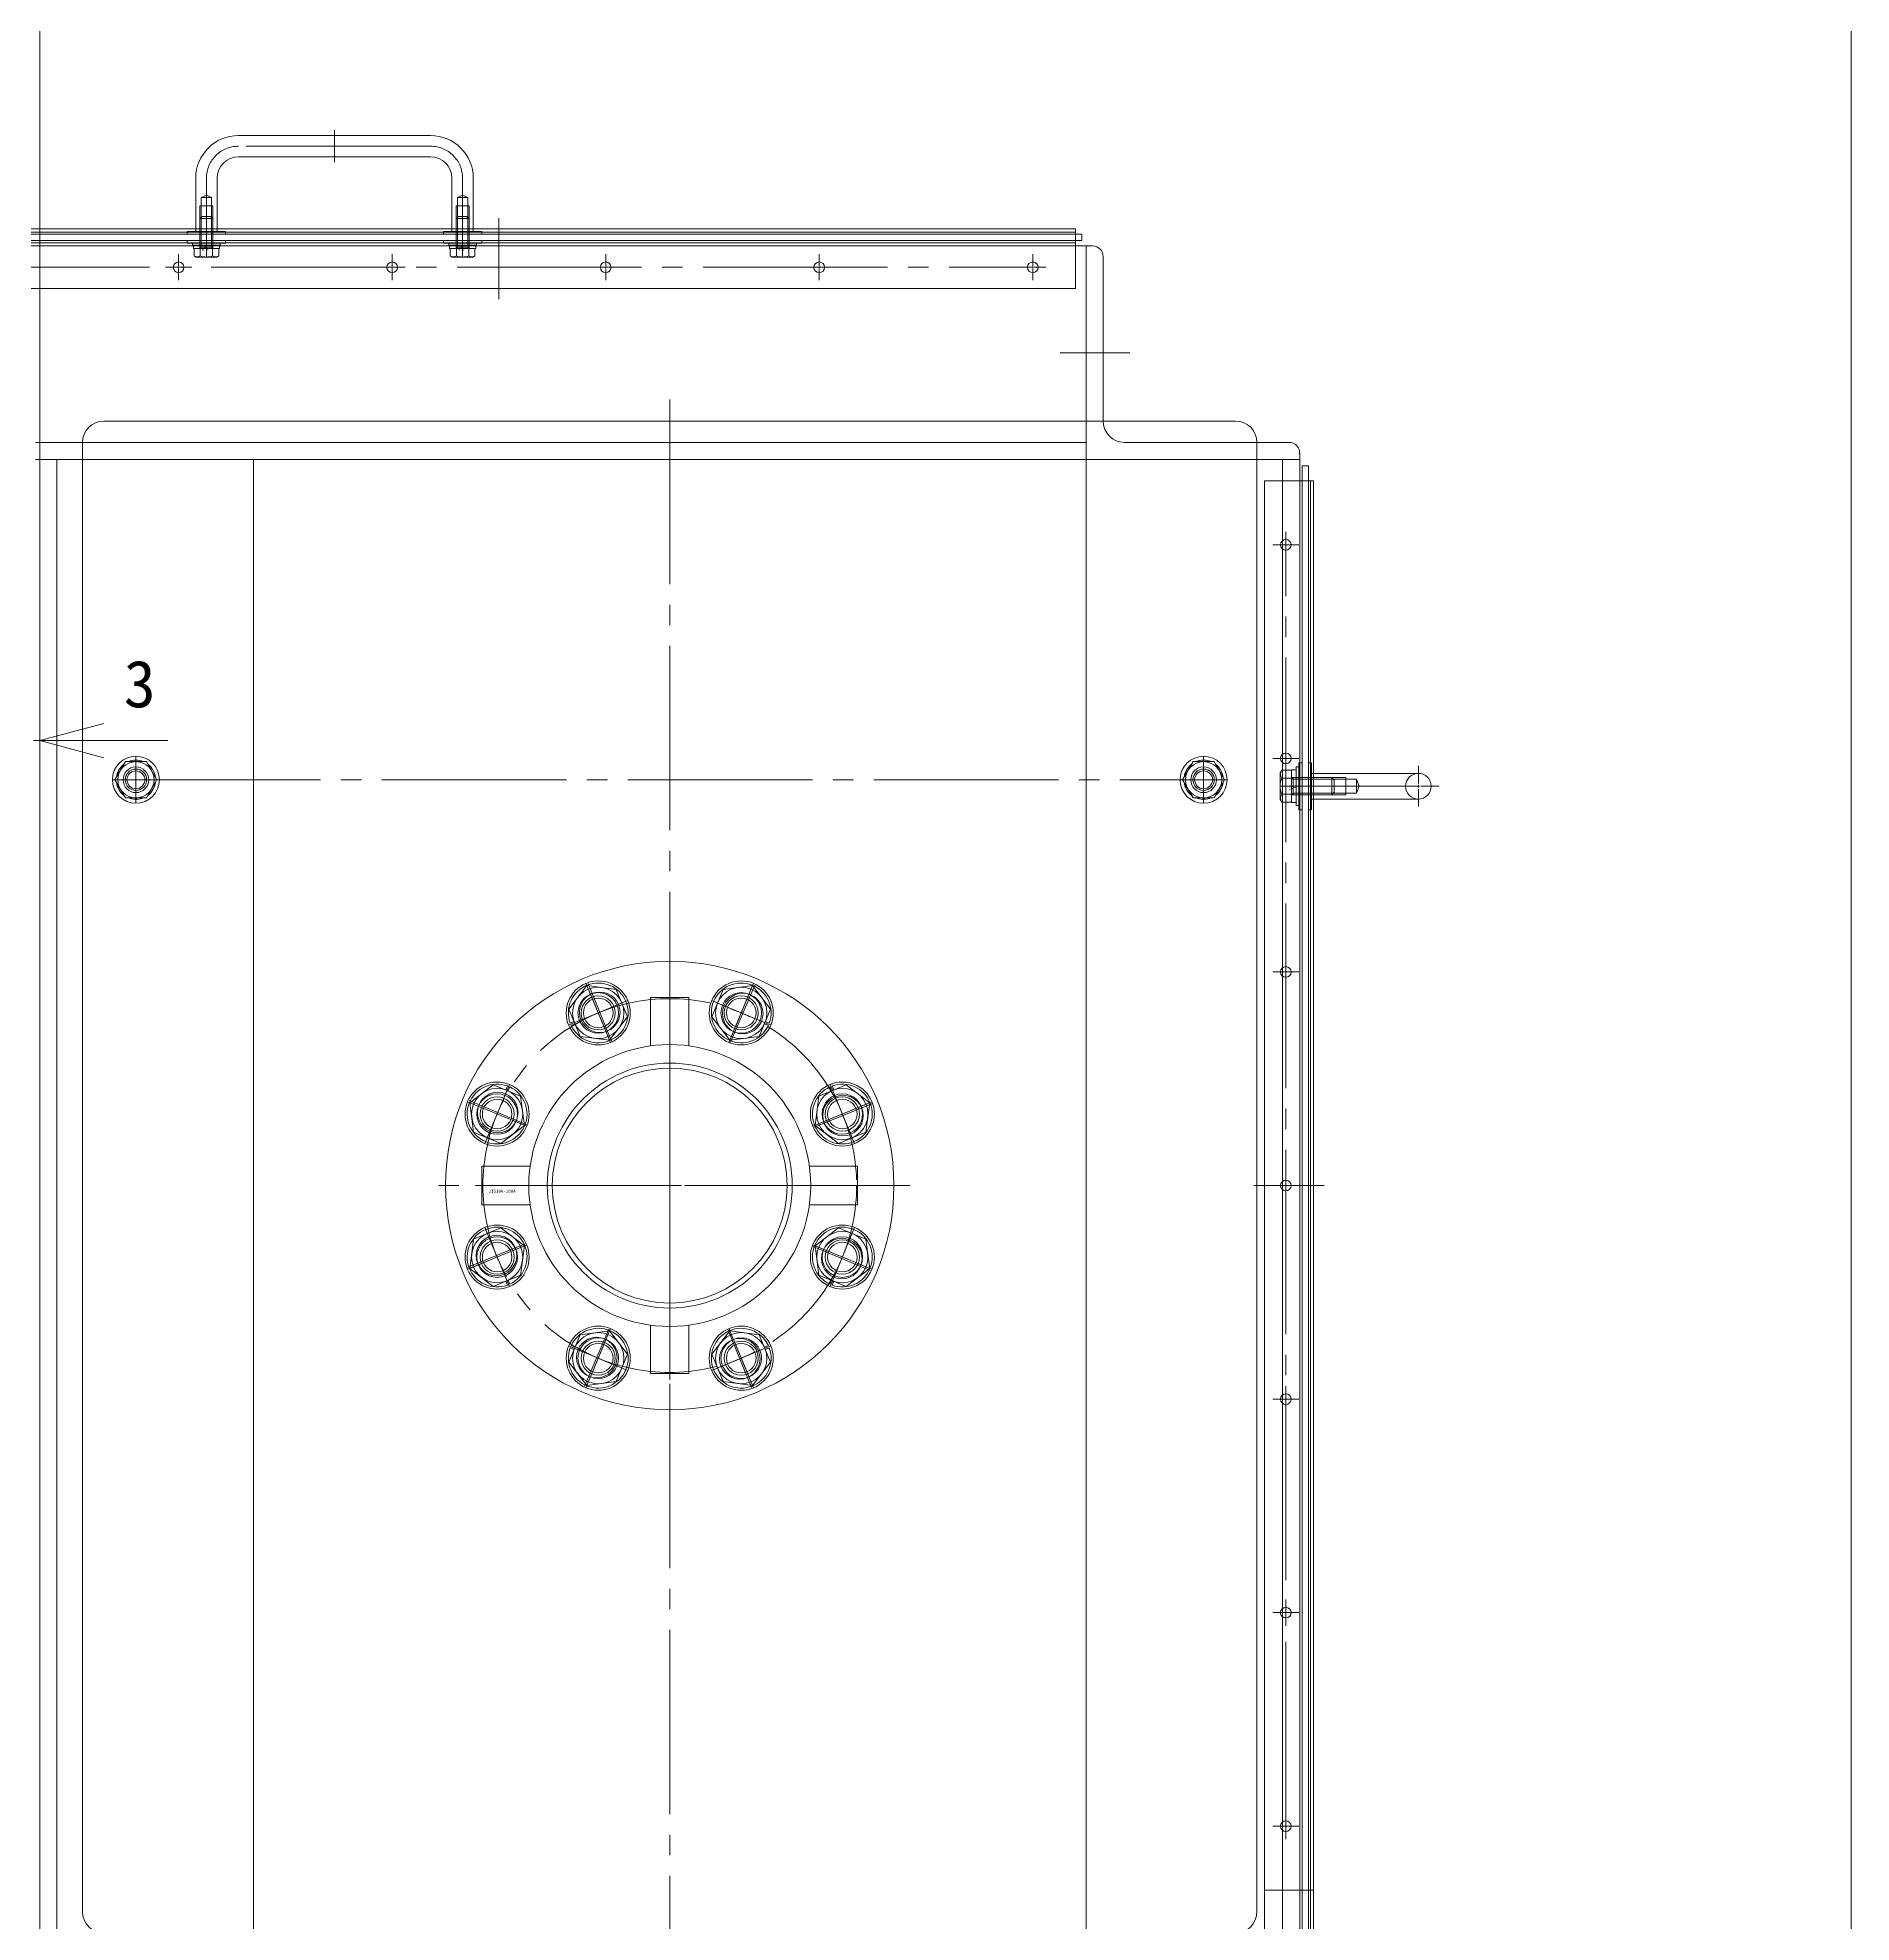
# Model space of a CAD drawing. Units: millimetres at full size. Extents: x -32787 to 32787, y -11878 to 14562.
# Drawn here: x -17359 to -16510, y 10289 to 11172 of the extents above; entities that cross this region are included whole.
import ezdxf
from ezdxf.enums import TextEntityAlignment as Align

# ---------------------------------------------------------------- set-up
doc = ezdxf.new("R2010")
doc.units = ezdxf.units.MM
doc.header["$LTSCALE"] = 9.6
doc.linetypes.add('CHAIN2', pattern=[12, 9, -1, 1, -1])
for name, color, linetype, lineweight in [('0-2_0', 2, 'Continuous', 9), ('0-7_01_外形線', 134, 'Continuous', 9), ('0-8_04_中心線', 4, 'CHAIN2', 9), ('0-9_03_かくれ線', 5, 'Continuous', 9), ('0-E_08_DIM', 3, 'Continuous', 9), ('0-F_Defpoints', 134, 'Continuous', 9)]:
    doc.layers.add(name, color=color, linetype=linetype, lineweight=lineweight)
doc.styles.add('ＭＳ ゴシック', font='')
doc.styles.get('ＭＳ ゴシック').set_extended_font_data('MS Gothic')

# ---------------------------------------------------------------- blocks, each defined once
blk = doc.blocks.new('U4803')
at = {"layer": '0-8_04_中心線'}
for p, q in [((0, 11), (0, 91)), ((-91, 0), (-11, 0)), ((11, 0), (91, 0)), ((0, -91), (0, -11))]:
    blk.add_line(p, q, dxfattribs=at)
at = {"layer": '0-8_04_中心線', "linetype": 'Continuous'}
for p, q in [((-5.5, 0), (5.5, 0)), ((0, -5.5), (0, 5.5))]:
    blk.add_line(p, q, dxfattribs=at)
blk = doc.blocks.new('U4801')
at = {"layer": '0-8_04_中心線'}
for p, q in [((0, 1.2), (0, 9.5)), ((-9.5, 0), (-1.2, 0)), ((1.2, 0), (9.5, 0)), ((0, -9.5), (0, -1.2))]:
    blk.add_line(p, q, dxfattribs=at)
at = {"layer": '0-8_04_中心線', "linetype": 'Continuous'}
for p, q in [((-0.6, 0), (0.6, 0)), ((0, -0.6), (0, 0.6))]:
    blk.add_line(p, q, dxfattribs=at)
blk = doc.blocks.new('U4802')
at = {"layer": '0-8_04_中心線'}
for p, q in [((0, 1.2), (0, 9.5)), ((-9.5, 0), (-1.2, 0)), ((1.2, 0), (9.5, 0)), ((0, -9.5), (0, -1.2))]:
    blk.add_line(p, q, dxfattribs=at)
at = {"layer": '0-8_04_中心線', "linetype": 'Continuous'}
for p, q in [((-0.6, 0), (0.6, 0)), ((0, -0.6), (0, 0.6))]:
    blk.add_line(p, q, dxfattribs=at)
blk = doc.blocks.new('U4800')
at = {"layer": '0-8_04_中心線'}
for p, q in [((0, 1.9), (0, 13)), ((-13, 0), (-1.9, 0)), ((1.9, 0), (13, 0)), ((0, -13), (0, -1.9))]:
    blk.add_line(p, q, dxfattribs=at)
at = {"layer": '0-8_04_中心線', "linetype": 'Continuous'}
for p, q in [((-0.95, 0), (0.95, 0)), ((0, -0.95), (0, 0.95))]:
    blk.add_line(p, q, dxfattribs=at)
blk = doc.blocks.new('U4793')
at = {"layer": '0-8_04_中心線'}
for p, q in [((0, 1.9), (0, 13)), ((-13, 0), (-1.9, 0)), ((1.9, 0), (13, 0)), ((0, -13), (0, -1.9))]:
    blk.add_line(p, q, dxfattribs=at)
at = {"layer": '0-8_04_中心線', "linetype": 'Continuous'}
for p, q in [((-0.95, 0), (0.95, 0)), ((0, -0.95), (0, 0.95))]:
    blk.add_line(p, q, dxfattribs=at)
blk = doc.blocks.new('U4795')
at = {"layer": '0-8_04_中心線'}
for p, q in [((0, 1.9), (0, 13)), ((-13, 0), (-1.9, 0)), ((1.9, 0), (13, 0)), ((0, -13), (0, -1.9))]:
    blk.add_line(p, q, dxfattribs=at)
at = {"layer": '0-8_04_中心線', "linetype": 'Continuous'}
for p, q in [((-0.95, 0), (0.95, 0)), ((0, -0.95), (0, 0.95))]:
    blk.add_line(p, q, dxfattribs=at)
blk = doc.blocks.new('U4794')
at = {"layer": '0-8_04_中心線'}
for p, q in [((0, 1.9), (0, 13)), ((-13, 0), (-1.9, 0)), ((1.9, 0), (13, 0)), ((0, -13), (0, -1.9))]:
    blk.add_line(p, q, dxfattribs=at)
at = {"layer": '0-8_04_中心線', "linetype": 'Continuous'}
for p, q in [((-0.95, 0), (0.95, 0)), ((0, -0.95), (0, 0.95))]:
    blk.add_line(p, q, dxfattribs=at)
blk = doc.blocks.new('U4798')
at = {"layer": '0-8_04_中心線'}
for p, q in [((0, 1.9), (0, 13)), ((-13, 0), (-1.9, 0)), ((1.9, 0), (13, 0)), ((0, -13), (0, -1.9))]:
    blk.add_line(p, q, dxfattribs=at)
at = {"layer": '0-8_04_中心線', "linetype": 'Continuous'}
for p, q in [((-0.95, 0), (0.95, 0)), ((0, -0.95), (0, 0.95))]:
    blk.add_line(p, q, dxfattribs=at)
blk = doc.blocks.new('U4796')
at = {"layer": '0-8_04_中心線'}
for p, q in [((0, 1.9), (0, 13)), ((-13, 0), (-1.9, 0)), ((1.9, 0), (13, 0)), ((0, -13), (0, -1.9))]:
    blk.add_line(p, q, dxfattribs=at)
at = {"layer": '0-8_04_中心線', "linetype": 'Continuous'}
for p, q in [((-0.95, 0), (0.95, 0)), ((0, -0.95), (0, 0.95))]:
    blk.add_line(p, q, dxfattribs=at)
blk = doc.blocks.new('U4797')
at = {"layer": '0-8_04_中心線'}
for p, q in [((0, 1.9), (0, 13)), ((-13, 0), (-1.9, 0)), ((1.9, 0), (13, 0)), ((0, -13), (0, -1.9))]:
    blk.add_line(p, q, dxfattribs=at)
at = {"layer": '0-8_04_中心線', "linetype": 'Continuous'}
for p, q in [((-0.95, 0), (0.95, 0)), ((0, -0.95), (0, 0.95))]:
    blk.add_line(p, q, dxfattribs=at)
blk = doc.blocks.new('U4799')
at = {"layer": '0-8_04_中心線'}
for p, q in [((0, 1.9), (0, 13)), ((-13, 0), (-1.9, 0)), ((1.9, 0), (13, 0)), ((0, -13), (0, -1.9))]:
    blk.add_line(p, q, dxfattribs=at)
at = {"layer": '0-8_04_中心線', "linetype": 'Continuous'}
for p, q in [((-0.95, 0), (0.95, 0)), ((0, -0.95), (0, 0.95))]:
    blk.add_line(p, q, dxfattribs=at)
blk = doc.blocks.new('U4842')
at = {"layer": '0-8_04_中心線'}
for p, q in [((0, 1.2), (0, 9.5)), ((-9.5, 0), (-1.2, 0)), ((1.2, 0), (9.5, 0)), ((0, -9.5), (0, -1.2))]:
    blk.add_line(p, q, dxfattribs=at)
at = {"layer": '0-8_04_中心線', "linetype": 'Continuous'}
for p, q in [((-0.6, 0), (0.6, 0)), ((0, -0.6), (0, 0.6))]:
    blk.add_line(p, q, dxfattribs=at)
blk = doc.blocks.new('U4843')
at = {"layer": '0-8_04_中心線'}
for p, q in [((0, 1.2), (0, 9.5)), ((-9.5, 0), (-1.2, 0)), ((1.2, 0), (9.5, 0)), ((0, -9.5), (0, -1.2))]:
    blk.add_line(p, q, dxfattribs=at)
at = {"layer": '0-8_04_中心線', "linetype": 'Continuous'}
for p, q in [((-0.6, 0), (0.6, 0)), ((0, -0.6), (0, 0.6))]:
    blk.add_line(p, q, dxfattribs=at)
blk = doc.blocks.new('U5037')
at = {"layer": '0-8_04_中心線'}
for p, q in [((-6.11, 0), (-0.522, 0)), ((0, 0.522), (0, 6.11)), ((0.522, 0), (6.11, 0)), ((0, -6.11), (0, -0.522))]:
    blk.add_line(p, q, dxfattribs=at)
at = {"layer": '0-8_04_中心線', "linetype": 'Continuous'}
for p, q in [((-0.261, 0), (0.261, 0)), ((0, -0.261), (0, 0.261))]:
    blk.add_line(p, q, dxfattribs=at)
blk = doc.blocks.new('U5038')
at = {"layer": '0-8_04_中心線'}
for p, q in [((-6.11, 0), (-0.522, 0)), ((0, 0.522), (0, 6.11)), ((0.522, 0), (6.11, 0)), ((0, -6.11), (0, -0.522))]:
    blk.add_line(p, q, dxfattribs=at)
at = {"layer": '0-8_04_中心線', "linetype": 'Continuous'}
for p, q in [((-0.261, 0), (0.261, 0)), ((0, -0.261), (0, 0.261))]:
    blk.add_line(p, q, dxfattribs=at)
blk = doc.blocks.new('U5033')
at = {"layer": '0-8_04_中心線'}
for p, q in [((-6.11, 0), (-0.522, 0)), ((0, 0.522), (0, 6.11)), ((0.522, 0), (6.11, 0)), ((0, -6.11), (0, -0.522))]:
    blk.add_line(p, q, dxfattribs=at)
at = {"layer": '0-8_04_中心線', "linetype": 'Continuous'}
for p, q in [((-0.261, 0), (0.261, 0)), ((0, -0.261), (0, 0.261))]:
    blk.add_line(p, q, dxfattribs=at)
blk = doc.blocks.new('U5034')
at = {"layer": '0-8_04_中心線'}
for p, q in [((-6.11, 0), (-0.522, 0)), ((0, 0.522), (0, 6.11)), ((0.522, 0), (6.11, 0)), ((0, -6.11), (0, -0.522))]:
    blk.add_line(p, q, dxfattribs=at)
at = {"layer": '0-8_04_中心線', "linetype": 'Continuous'}
for p, q in [((-0.261, 0), (0.261, 0)), ((0, -0.261), (0, 0.261))]:
    blk.add_line(p, q, dxfattribs=at)
blk = doc.blocks.new('U5035')
at = {"layer": '0-8_04_中心線'}
for p, q in [((-6.11, 0), (-0.522, 0)), ((0, 0.522), (0, 6.11)), ((0.522, 0), (6.11, 0)), ((0, -6.11), (0, -0.522))]:
    blk.add_line(p, q, dxfattribs=at)
at = {"layer": '0-8_04_中心線', "linetype": 'Continuous'}
for p, q in [((-0.261, 0), (0.261, 0)), ((0, -0.261), (0, 0.261))]:
    blk.add_line(p, q, dxfattribs=at)
blk = doc.blocks.new('U5500')
at = {"layer": '0-8_04_中心線'}
for p, q in [((-6.11, 0), (-0.522, 0)), ((0, 0.522), (0, 6.11)), ((0.522, 0), (6.11, 0)), ((0, -6.11), (0, -0.522))]:
    blk.add_line(p, q, dxfattribs=at)
at = {"layer": '0-8_04_中心線', "linetype": 'Continuous'}
for p, q in [((-0.261, 0), (0.261, 0)), ((0, -0.261), (0, 0.261))]:
    blk.add_line(p, q, dxfattribs=at)
blk = doc.blocks.new('U5501')
at = {"layer": '0-8_04_中心線'}
for p, q in [((-6.11, 0), (-0.522, 0)), ((0, 0.522), (0, 6.11)), ((0.522, 0), (6.11, 0)), ((0, -6.11), (0, -0.522))]:
    blk.add_line(p, q, dxfattribs=at)
at = {"layer": '0-8_04_中心線', "linetype": 'Continuous'}
for p, q in [((-0.261, 0), (0.261, 0)), ((0, -0.261), (0, 0.261))]:
    blk.add_line(p, q, dxfattribs=at)
blk = doc.blocks.new('U5502')
at = {"layer": '0-8_04_中心線'}
for p, q in [((-6.11, 0), (-0.522, 0)), ((0, 0.522), (0, 6.11)), ((0.522, 0), (6.11, 0)), ((0, -6.11), (0, -0.522))]:
    blk.add_line(p, q, dxfattribs=at)
at = {"layer": '0-8_04_中心線', "linetype": 'Continuous'}
for p, q in [((-0.261, 0), (0.261, 0)), ((0, -0.261), (0, 0.261))]:
    blk.add_line(p, q, dxfattribs=at)
blk = doc.blocks.new('U5503')
at = {"layer": '0-8_04_中心線'}
for p, q in [((-6.11, 0), (-0.522, 0)), ((0, 0.522), (0, 6.11)), ((0.522, 0), (6.11, 0)), ((0, -6.11), (0, -0.522))]:
    blk.add_line(p, q, dxfattribs=at)
at = {"layer": '0-8_04_中心線', "linetype": 'Continuous'}
for p, q in [((-0.261, 0), (0.261, 0)), ((0, -0.261), (0, 0.261))]:
    blk.add_line(p, q, dxfattribs=at)
blk = doc.blocks.new('U5497')
at = {"layer": '0-8_04_中心線'}
for p, q in [((-6.11, 0), (-0.522, 0)), ((0, 0.522), (0, 6.11)), ((0.522, 0), (6.11, 0)), ((0, -6.11), (0, -0.522))]:
    blk.add_line(p, q, dxfattribs=at)
at = {"layer": '0-8_04_中心線', "linetype": 'Continuous'}
for p, q in [((-0.261, 0), (0.261, 0)), ((0, -0.261), (0, 0.261))]:
    blk.add_line(p, q, dxfattribs=at)
blk = doc.blocks.new('U5499')
at = {"layer": '0-8_04_中心線'}
for p, q in [((-6.11, 0), (-0.522, 0)), ((0, 0.522), (0, 6.11)), ((0.522, 0), (6.11, 0)), ((0, -6.11), (0, -0.522))]:
    blk.add_line(p, q, dxfattribs=at)
at = {"layer": '0-8_04_中心線', "linetype": 'Continuous'}
for p, q in [((-0.261, 0), (0.261, 0)), ((0, -0.261), (0, 0.261))]:
    blk.add_line(p, q, dxfattribs=at)
blk = doc.blocks.new('U5498')
at = {"layer": '0-8_04_中心線'}
for p, q in [((-6.11, 0), (-0.522, 0)), ((0, 0.522), (0, 6.11)), ((0.522, 0), (6.11, 0)), ((0, -6.11), (0, -0.522))]:
    blk.add_line(p, q, dxfattribs=at)
at = {"layer": '0-8_04_中心線', "linetype": 'Continuous'}
for p, q in [((-0.261, 0), (0.261, 0)), ((0, -0.261), (0, 0.261))]:
    blk.add_line(p, q, dxfattribs=at)
blk = doc.blocks.new('U5543')
at = {"layer": '0-8_04_中心線'}
for p, q in [((0, 1.2), (0, 9.5)), ((-9.5, 0), (-1.2, 0)), ((1.2, 0), (9.5, 0)), ((0, -9.5), (0, -1.2))]:
    blk.add_line(p, q, dxfattribs=at)
at = {"layer": '0-8_04_中心線', "linetype": 'Continuous'}
for p, q in [((-0.6, 0), (0.6, 0)), ((0, -0.6), (0, 0.6))]:
    blk.add_line(p, q, dxfattribs=at)
blk = doc.blocks.new('_Open30')
at = {"layer": '0-E_08_DIM'}
blk.add_line((0, 0), (-1, 0), dxfattribs=at)
blk.add_lwpolyline([(-1, 0.2679), (0, 0), (-1, -0.2679)], dxfattribs=at)

msp = doc.modelspace()

# ---------------------------------------------------------------- linework, layer by layer
at = {"layer": '0-2_0', "color": 134}
msp.add_lwpolyline([(-17033.155, 11076.781), (-16870.154, 11076.781), (-16870.154, 11079.781), (-17033.155, 11079.781)], dxfattribs=at)
at = {"layer": '0-7_01_外形線'}
for p, q in [((-17175.154, 11125.981), (-17265.154, 11125.981)), ((-17175.154, 11115.981), (-17265.154, 11115.981)), ((-17285.154, 11105.981), (-17285.154, 11082.281)), ((-17275.154, 11105.981), (-17275.154, 11082.281)), ((-17165.154, 11082.281), (-17165.154, 11105.981)), ((-17155.154, 11082.281), (-17155.154, 11105.981)), ((-17413.155, 11082.284), (-16873.155, 11082.284)), ((-16873.155, 11054.284), (-16873.155, 11082.284)), ((-16868.165, 11074.284), (-17013.155, 11074.284)), ((-16868.165, 11074.284), (-16868.165, 10992.284)), ((-16860.165, 11069.284), (-16860.165, 10992.284)), ((-17413.155, 11054.284), (-16873.155, 11054.284)), ((-16798.166, 10992.284), (-17328.164, 10992.284)), ((-17360.165, 10982.284), (-17338.164, 10982.284)), ((-17338.164, 10982.284), (-17338.164, 10294.284)), ((-16788.166, 10982.284), (-16773.165, 10982.284)), ((-16788.166, 10294.284), (-16788.166, 10982.284)), ((-17360.165, 10974.284), (-17338.164, 10974.284)), ((-17358.165, 10974.284), (-17358.165, 10241.284)), ((-17338.164, 10974.284), (-17358.165, 10974.284)), ((-16788.166, 10974.284), (-16768.165, 10974.284)), ((-16788.166, 10974.284), (-16768.165, 10974.284)), ((-16768.165, 10974.284), (-16768.165, 10977.284)), ((-16768.165, 10974.284), (-16768.165, 10964.284)), ((-16764.069, 10971.284), (-16767.069, 10971.284)), ((-16767.069, 10964.284), (-16767.069, 10971.284)), ((-16764.069, 10964.284), (-16764.069, 10971.284)), ((-16784.665, 10304.284), (-16784.665, 10964.284)), ((-16784.665, 10964.284), (-16761.665, 10964.284)), ((-16761.665, 10304.284), (-16761.665, 10964.284)), ((-17303.35, 10824.284), (-17308.257, 10832.784)), ((-16803.35, 10824.284), (-16808.257, 10832.784)), ((-17322.98, 10824.284), (-17318.072, 10815.784)), ((-17308.257, 10815.784), (-17303.35, 10824.284)), ((-16822.98, 10824.284), (-16818.072, 10815.784)), ((-16808.257, 10815.784), (-16803.35, 10824.284)), ((-16712.569, 10827.284), (-16761.665, 10827.284)), ((-17318.072, 10815.784), (-17308.257, 10815.784)), ((-17313.54, 10815.784), (-17313.54, 10815.091)), ((-17312.79, 10815.784), (-17312.79, 10815.091)), ((-16818.072, 10815.784), (-16808.257, 10815.784)), ((-16813.54, 10815.784), (-16813.54, 10815.091)), ((-16812.79, 10815.784), (-16812.79, 10815.091)), ((-16712.569, 10815.284), (-16761.665, 10815.284)), ((-17101.952, 10727.925), (-17110.388, 10716.932)), ((-17088.214, 10726.116), (-17101.952, 10727.925)), ((-17038.115, 10726.116), (-17024.377, 10727.925)), ((-17024.377, 10727.925), (-17015.942, 10716.932)), ((-17110.388, 10716.932), (-17105.085, 10704.13)), ((-17054.165, 10699.662), (-17054.165, 10722.284)), ((-17015.942, 10716.932), (-17021.245, 10704.13)), ((-17107.966, 10711.085), (-17109.802, 10710.325)), ((-17107.507, 10709.977), (-17109.342, 10709.216)), ((-17018.823, 10709.977), (-17016.987, 10709.216)), ((-17018.364, 10711.085), (-17016.528, 10710.325)), ((-17105.085, 10704.13), (-17091.347, 10702.322)), ((-17021.245, 10704.13), (-17034.983, 10702.322)), ((-17156.806, 10673.071), (-17145.813, 10681.506)), ((-17145.813, 10681.506), (-17133.011, 10676.204)), ((-17139.966, 10679.085), (-17139.206, 10680.921)), ((-17138.858, 10678.625), (-17138.097, 10680.461)), ((-16980.517, 10681.506), (-16993.318, 10676.204)), ((-16987.472, 10678.625), (-16988.232, 10680.461)), ((-16986.363, 10679.085), (-16987.124, 10680.921)), ((-16969.524, 10673.071), (-16980.517, 10681.506)), ((-17154.997, 10659.333), (-17156.806, 10673.071)), ((-17133.011, 10676.204), (-17131.203, 10662.466)), ((-16993.318, 10676.204), (-16995.127, 10662.466)), ((-16971.332, 10659.333), (-16969.524, 10673.071)), ((-17151.165, 10625.284), (-17151.165, 10643.284)), ((-17128.544, 10643.284), (-17151.165, 10643.284)), ((-17128.544, 10625.284), (-17151.165, 10625.284)), ((-16997.786, 10625.284), (-16975.165, 10625.284)), ((-17154.997, 10609.234), (-17156.806, 10595.496)), ((-16971.332, 10609.234), (-16969.524, 10595.496)), ((-17133.011, 10592.364), (-17131.203, 10606.102)), ((-16993.318, 10592.364), (-16995.127, 10606.102)), ((-17156.806, 10595.496), (-17145.813, 10587.061)), ((-17145.813, 10587.061), (-17133.011, 10592.364)), ((-16980.517, 10587.061), (-16993.318, 10592.364)), ((-16969.524, 10595.496), (-16980.517, 10587.061)), ((-17139.966, 10589.483), (-17139.206, 10587.647)), ((-17138.858, 10589.942), (-17138.097, 10588.106)), ((-16987.472, 10589.942), (-16988.232, 10588.106)), ((-16986.363, 10589.483), (-16987.124, 10587.647)), ((-17110.388, 10551.636), (-17105.085, 10564.437)), ((-17105.085, 10564.437), (-17091.347, 10566.246)), ((-17072.165, 10568.905), (-17072.165, 10546.284)), ((-17021.245, 10564.437), (-17034.983, 10566.246)), ((-17015.942, 10551.636), (-17021.245, 10564.437)), ((-17107.966, 10557.482), (-17109.802, 10558.243)), ((-17107.507, 10558.591), (-17109.342, 10559.351)), ((-17018.823, 10558.591), (-17016.987, 10559.351)), ((-17018.364, 10557.482), (-17016.528, 10558.243)), ((-17101.952, 10540.643), (-17110.388, 10551.636)), ((-17024.377, 10540.643), (-17015.942, 10551.636)), ((-17088.214, 10542.451), (-17101.952, 10540.643)), ((-17038.115, 10542.451), (-17024.377, 10540.643)), ((-16784.665, 10304.284), (-16761.665, 10304.284)), ((-16784.665, 9644.284), (-16784.665, 10304.284)), ((-16784.665, 10304.284), (-16761.665, 10304.284)), ((-16761.665, 9644.284), (-16761.665, 10304.284))]:
    msp.add_line(p, q, dxfattribs=at)
for points in [[(-16865.165, 11074.284), (-16868.165, 11074.284), (-16868.165, 10992.284)], [(-17308.257, 10832.784), (-17318.072, 10832.784), (-17322.98, 10824.284)], [(-16808.257, 10832.784), (-16818.072, 10832.784), (-16822.98, 10824.284)], [(-17091.347, 10702.322), (-17082.912, 10713.315), (-17088.214, 10726.116)], [(-17034.983, 10702.322), (-17043.418, 10713.315), (-17038.115, 10726.116)], [(-17072.165, 10699.662), (-17072.165, 10722.284), (-17054.165, 10722.284)], [(-17131.203, 10662.466), (-17142.196, 10654.031), (-17154.997, 10659.333)], [(-16995.127, 10662.466), (-16984.134, 10654.031), (-16971.332, 10659.333)], [(-16997.786, 10643.284), (-16975.165, 10643.284), (-16975.165, 10625.284)], [(-17131.203, 10606.102), (-17142.196, 10614.537), (-17154.997, 10609.234)], [(-16995.127, 10606.102), (-16984.134, 10614.537), (-16971.332, 10609.234)], [(-17091.347, 10566.246), (-17082.912, 10555.253), (-17088.214, 10542.451)], [(-17054.165, 10568.905), (-17054.165, 10546.284), (-17072.165, 10546.284)], [(-17034.983, 10566.246), (-17043.418, 10555.253), (-17038.115, 10542.451)]]:
    msp.add_lwpolyline(points, dxfattribs=at)
for centre, radius in [((-17293.155, 11064.284), 2.5), ((-17193.155, 11064.284), 2.5), ((-17093.155, 11064.284), 2.5), ((-16993.155, 11064.284), 2.5), ((-16893.155, 11064.284), 2.5), ((-16774.665, 10934.284), 2.5), ((-17313.165, 10824.284), 11), ((-17313.165, 10824.284), 8.5), ((-17313.165, 10824.284), 5), ((-17313.165, 10824.284), 4.188), ((-16813.165, 10824.284), 11), ((-16813.165, 10824.284), 8.5), ((-16813.165, 10824.284), 5), ((-16813.165, 10824.284), 4.188), ((-16774.665, 10834.284), 2.5), ((-17063.165, 10634.284), 105), ((-16774.665, 10734.284), 2.5), ((-17096.65, 10715.123), 15), ((-17096.65, 10715.123), 12), ((-17096.65, 10715.123), 8), ((-17029.68, 10715.123), 15), ((-17029.68, 10715.123), 12), ((-17029.68, 10715.123), 8), ((-17096.65, 10715.123), 6.918), ((-17029.68, 10715.123), 6.918), ((-17063.165, 10634.284), 66), ((-17063.165, 10634.284), 57.35), ((-17144.004, 10667.768), 15), ((-17144.004, 10667.768), 12), ((-16982.325, 10667.768), 15), ((-16982.325, 10667.768), 12), ((-17144.004, 10667.768), 8), ((-17144.004, 10667.768), 6.918), ((-16982.325, 10667.768), 8), ((-16982.325, 10667.768), 6.918), ((-16774.665, 10634.284), 2.5), ((-17144.004, 10600.799), 15), ((-17144.004, 10600.799), 12), ((-17144.004, 10600.799), 8), ((-17144.004, 10600.799), 6.918), ((-16982.325, 10600.799), 15), ((-16982.325, 10600.799), 12), ((-16982.325, 10600.799), 8), ((-16982.325, 10600.799), 6.918), ((-17096.65, 10553.444), 15), ((-17096.65, 10553.444), 12), ((-17029.68, 10553.444), 15), ((-17029.68, 10553.444), 12), ((-17096.65, 10553.444), 8), ((-17096.65, 10553.444), 6.918), ((-17029.68, 10553.444), 8), ((-17029.68, 10553.444), 6.918), ((-16774.665, 10534.284), 2.5), ((-16774.665, 10434.284), 2.5), ((-16774.665, 10334.284), 2.5)]:
    msp.add_circle(centre, radius, dxfattribs=at)
for centre, radius, start, end in [((-17265.154, 11105.981), 20, 90, 180), ((-17175.154, 11105.981), 20, 0, 90), ((-17265.154, 11105.981), 10, 90, 180), ((-17175.154, 11105.981), 10, 0, 90), ((-16865.165, 11069.284), 5, 0, 90), ((-17328.164, 10982.284), 10, 90, 180), ((-16798.166, 10982.284), 10, 0, 90), ((-16773.165, 10977.284), 5, 355.96159, 90), ((-17313.165, 10824.284), 9.2, 127.50502, 172.49498), ((-17313.165, 10824.284), 9.2, 67.50502, 112.49498), ((-17313.165, 10824.284), 9.2, 7.50502, 52.49498), ((-16813.165, 10824.284), 9.2, 127.50502, 172.49498), ((-16813.165, 10824.284), 9.2, 67.50502, 112.49498), ((-16813.165, 10824.284), 9.2, 7.50502, 52.49498), ((-17313.165, 10824.284), 9.2, 187.50502, 232.49498), ((-17313.165, 10824.284), 9.2, 307.50502, 352.49498), ((-16813.165, 10824.284), 9.2, 187.50502, 232.49498), ((-16813.165, 10824.284), 9.2, 307.50502, 352.49498), ((-16712.569, 10821.284), 6, 270, 90), ((-17313.165, 10824.284), 9.2, 247.50502, 267.66393), ((-17313.165, 10824.284), 9.2, 272.33607, 292.49498), ((-16813.165, 10824.284), 9.2, 247.50502, 267.66393), ((-16813.165, 10824.284), 9.2, 272.33607, 292.49498), ((-17096.65, 10715.123), 14, 204.95629, 200.04371), ((-17029.68, 10715.123), 14, 339.95629, 335.04371), ((-17144.004, 10667.768), 14, 69.95629, 65.04371), ((-16982.325, 10667.768), 14, 114.95629, 110.04371), ((-17144.004, 10600.799), 14, 294.95629, 290.04371), ((-16982.325, 10600.799), 14, 249.95629, 245.04371), ((-17096.65, 10553.444), 14, 159.95629, 155.04371), ((-17029.68, 10553.444), 14, 24.95629, 20.04371), ((-17328.164, 10294.284), 10, 180, 270), ((-16798.166, 10294.284), 10, 270, 0)]:
    msp.add_arc(centre, radius, start, end, dxfattribs=at)
at = {"layer": '0-8_04_中心線'}
for p, q in [((-17220.154, 11128.481), (-17220.154, 11113.481)), ((-17175.154, 11120.981), (-17265.154, 11120.981)), ((-17280.154, 11105.981), (-17280.154, 11077.981)), ((-17160.154, 11077.981), (-17160.154, 11105.981)), ((-17143.155, 11049.284), (-17143.155, 11087.284)), ((-17393.155, 11064.284), (-16893.155, 11064.284)), ((-16880.271, 11024.284), (-16847.717, 11024.284)), ((-17063.165, 11002.284), (-17063.165, 10274.284)), ((-16774.665, 10334.284), (-16774.665, 10934.284)), ((-17313.165, 10835.284), (-17313.165, 10813.284)), ((-16813.165, 10835.284), (-16813.165, 10813.284)), ((-17302.165, 10824.284), (-17324.165, 10824.284)), ((-17313.165, 10824.284), (-16813.165, 10824.284)), ((-16802.165, 10824.284), (-16824.165, 10824.284)), ((-16777.269, 10821.284), (-16751.969, 10821.284)), ((-16765.569, 10821.284), (-16712.569, 10821.284)), ((-17063.165, 10746.784), (-17063.165, 10521.784)), ((-17090.909, 10701.265), (-17102.39, 10728.981)), ((-17101.375, 10728.856), (-17090.511, 10701.968)), ((-17035.42, 10701.265), (-17023.94, 10728.981)), ((-17023.31, 10728.175), (-17034.641, 10701.481)), ((-17082.791, 10720.863), (-17110.508, 10709.383)), ((-17043.538, 10720.863), (-17015.822, 10709.383)), ((-17149.745, 10653.91), (-17138.264, 10681.627)), ((-16976.585, 10653.91), (-16988.066, 10681.627)), ((-17130.146, 10662.028), (-17157.863, 10673.509)), ((-17157.056, 10674.138), (-17130.362, 10662.807)), ((-16996.184, 10662.028), (-16968.467, 10673.509)), ((-16968.592, 10672.494), (-16995.48, 10661.63)), ((-16950.665, 10634.284), (-17175.665, 10634.284)), ((-16789.665, 10634.284), (-16756.665, 10634.284)), ((-17149.745, 10614.657), (-17138.264, 10586.941)), ((-16976.585, 10614.657), (-16988.066, 10586.941)), ((-17130.146, 10606.539), (-17157.863, 10595.059)), ((-17157.738, 10596.074), (-17130.849, 10606.937)), ((-16996.184, 10606.539), (-16968.467, 10595.059)), ((-16969.273, 10594.429), (-16995.968, 10605.76)), ((-17103.019, 10540.392), (-17091.688, 10567.087)), ((-17090.909, 10567.302), (-17102.39, 10539.586)), ((-17024.955, 10539.711), (-17035.819, 10566.599)), ((-17035.42, 10567.302), (-17023.94, 10539.586)), ((-17082.791, 10547.704), (-17110.508, 10559.184)), ((-17043.538, 10547.704), (-17015.822, 10559.184))]:
    msp.add_line(p, q, dxfattribs=at)
msp.add_circle((-17063.165, 10634.284), 87.5, dxfattribs=at)
msp.add_circle((-17063.165, 10634.284), 87.5, dxfattribs=at)
for centre, start, end in [((-17265.154, 11105.981), 90, 180), ((-17175.154, 11105.981), 0, 90)]:
    msp.add_arc(centre, 15, start, end, dxfattribs=at)
at = {"layer": '0-9_03_かくれ線'}
for p, q in [((-17283.154, 11087.081), (-17282.154, 11088.081)), ((-17277.154, 11087.081), (-17283.154, 11087.081)), ((-17283.154, 11073.081), (-17283.154, 11087.081)), ((-17282.554, 11073.681), (-17282.554, 11087.681)), ((-17278.154, 11088.081), (-17282.154, 11088.081)), ((-17280.154, 11069.081), (-17280.154, 11088.081)), ((-17277.154, 11087.081), (-17278.154, 11088.081)), ((-17277.754, 11073.681), (-17277.754, 11087.681)), ((-17277.154, 11073.081), (-17277.154, 11087.081)), ((-17163.154, 11087.081), (-17162.154, 11088.081)), ((-17157.154, 11087.081), (-17163.154, 11087.081)), ((-17163.154, 11073.081), (-17163.154, 11087.081)), ((-17162.554, 11073.681), (-17162.554, 11087.681)), ((-17158.154, 11088.081), (-17162.154, 11088.081)), ((-17160.154, 11069.081), (-17160.154, 11088.081)), ((-17157.154, 11087.081), (-17158.154, 11088.081)), ((-17157.754, 11073.681), (-17157.754, 11087.681)), ((-17157.154, 11073.081), (-17157.154, 11087.081)), ((-18493.155, 11079.781), (-17033.155, 11079.781)), ((-18493.155, 11076.781), (-17033.155, 11076.781)), ((-17413.155, 11080.784), (-16873.155, 11080.784)), ((-17413.155, 11075.784), (-16873.155, 11075.784)), ((-17285.154, 11082.281), (-17285.154, 11080.981)), ((-17275.154, 11080.981), (-17285.154, 11080.981)), ((-17275.154, 11082.281), (-17275.154, 11080.981)), ((-17165.154, 11082.281), (-17165.154, 11080.981)), ((-17155.154, 11080.981), (-17165.154, 11080.981)), ((-17155.154, 11082.281), (-17155.154, 11080.981)), ((-17013.155, 11074.284), (-18493.155, 11074.284)), ((-17413.155, 11074.284), (-16873.155, 11074.284)), ((-17280.454, 11074.581), (-17286.254, 11074.581)), ((-17286.254, 11073.081), (-17286.254, 11074.581)), ((-17281, 11073.081), (-17286.254, 11073.081)), ((-17274.381, 11073.081), (-17285.928, 11073.081)), ((-17285.928, 11073.081), (-17285.928, 11069.585)), ((-17274.381, 11073.081), (-17285.928, 11073.081)), ((-17285.928, 11069.585), (-17285.054, 11069.081)), ((-17275.254, 11069.081), (-17285.054, 11069.081)), ((-17283.154, 11073.681), (-17277.154, 11073.681)), ((-17282.554, 11073.681), (-17283.154, 11073.081)), ((-17283.041, 11073.081), (-17283.041, 11069.585)), ((-17280.454, 11074.581), (-17281, 11073.081)), ((-17279.854, 11074.581), (-17280.4, 11073.081)), ((-17274.054, 11073.081), (-17280.4, 11073.081)), ((-17274.054, 11074.581), (-17279.854, 11074.581)), ((-17277.754, 11073.681), (-17277.154, 11073.081)), ((-17277.268, 11073.081), (-17277.268, 11069.585)), ((-17274.381, 11069.585), (-17275.254, 11069.081)), ((-17274.381, 11073.081), (-17274.381, 11069.585)), ((-17274.054, 11074.581), (-17274.054, 11073.081)), ((-17160.454, 11074.581), (-17166.254, 11074.581)), ((-17166.254, 11073.081), (-17166.254, 11074.581)), ((-17161, 11073.081), (-17166.254, 11073.081)), ((-17154.381, 11073.081), (-17165.928, 11073.081)), ((-17165.928, 11073.081), (-17165.928, 11069.585)), ((-17154.381, 11073.081), (-17165.928, 11073.081)), ((-17165.928, 11069.585), (-17165.054, 11069.081)), ((-17155.254, 11069.081), (-17165.054, 11069.081)), ((-17163.154, 11073.681), (-17157.154, 11073.681)), ((-17162.554, 11073.681), (-17163.154, 11073.081)), ((-17163.041, 11073.081), (-17163.041, 11069.585)), ((-17160.454, 11074.581), (-17161, 11073.081)), ((-17159.854, 11074.581), (-17160.4, 11073.081)), ((-17154.054, 11073.081), (-17160.4, 11073.081)), ((-17154.054, 11074.581), (-17159.854, 11074.581)), ((-17157.754, 11073.681), (-17157.154, 11073.081)), ((-17157.268, 11073.081), (-17157.268, 11069.585)), ((-17154.381, 11069.585), (-17155.254, 11069.081)), ((-17154.381, 11073.081), (-17154.381, 11069.585)), ((-17154.054, 11074.581), (-17154.054, 11073.081)), ((-16868.165, 10992.284), (-16868.165, 10974.284)), ((-17338.164, 10982.284), (-16868.165, 10982.284)), ((-16788.166, 10982.284), (-16850.165, 10982.284)), ((-17350.165, 10974.284), (-17350.165, 8974.284)), ((-17338.164, 10974.284), (-17258.165, 10974.284)), ((-17258.165, 10974.284), (-17258.165, 8974.284)), ((-16868.165, 10974.284), (-16788.166, 10974.284)), ((-16868.165, 8974.284), (-16868.165, 10974.284)), ((-16788.166, 10974.284), (-16868.165, 10974.284)), ((-16776.165, 10974.284), (-16776.165, 8974.284)), ((-16768.165, 10964.284), (-16768.165, 8984.284)), ((-16767.069, 8984.284), (-16767.069, 10964.284)), ((-16764.069, 8984.284), (-16764.069, 10964.284)), ((-16763.165, 10304.284), (-16763.165, 10964.284)), ((-16776.573, 10828.789), (-16777.269, 10827.584)), ((-16771.969, 10828.789), (-16776.573, 10828.789)), ((-16771.969, 10828.984), (-16771.969, 10820.956)), ((-16769.769, 10828.984), (-16771.969, 10828.984)), ((-16771.969, 10813.778), (-16771.969, 10828.789)), ((-16771.969, 10828.789), (-16771.969, 10813.778)), ((-16769.769, 10828.984), (-16769.769, 10821.684)), ((-16777.269, 10827.584), (-16777.269, 10814.984)), ((-16771.969, 10825.036), (-16776.573, 10825.036)), ((-16771.969, 10825.284), (-16753.169, 10825.284)), ((-16771.219, 10824.534), (-16771.969, 10825.284)), ((-16769.769, 10821.684), (-16771.969, 10820.956)), ((-16769.769, 10820.884), (-16771.969, 10820.156)), ((-16771.969, 10820.156), (-16771.969, 10813.584)), ((-16771.219, 10817.284), (-16771.219, 10825.284)), ((-16771.219, 10824.534), (-16752.419, 10824.534)), ((-16769.769, 10820.884), (-16769.769, 10813.584)), ((-16762.569, 10827.284), (-16761.665, 10827.284)), ((-16762.569, 10815.284), (-16762.569, 10827.284)), ((-16753.169, 10825.284), (-16753.169, 10817.284)), ((-16753.169, 10825.284), (-16751.969, 10824.084)), ((-16751.969, 10824.084), (-16751.969, 10818.484)), ((-16776.573, 10813.778), (-16777.269, 10814.984)), ((-16771.969, 10817.531), (-16776.573, 10817.531)), ((-16771.969, 10813.778), (-16776.573, 10813.778)), ((-16771.219, 10818.034), (-16771.969, 10817.284)), ((-16771.969, 10817.284), (-16753.169, 10817.284)), ((-16771.969, 10813.584), (-16769.769, 10813.584)), ((-16771.219, 10818.034), (-16752.419, 10818.034)), ((-16762.569, 10815.284), (-16761.665, 10815.284)), ((-16753.169, 10817.284), (-16751.969, 10818.484)), ((-16763.165, 9644.284), (-16763.165, 10304.284))]:
    msp.add_line(p, q, dxfattribs=at)
for points in [[(-17277.754, 11096.981), (-17280.154, 11097.975), (-17282.554, 11096.981)], [(-17277.754, 11080.981), (-17277.754, 11096.981), (-17282.554, 11096.981), (-17282.554, 11080.981)], [(-17157.754, 11096.981), (-17160.154, 11097.975), (-17162.554, 11096.981)], [(-17157.754, 11080.981), (-17157.754, 11096.981), (-17162.554, 11096.981), (-17162.554, 11080.981)], [(-17277.154, 11080.981), (-17277.154, 11092.981), (-17283.154, 11092.981), (-17283.154, 11080.981)], [(-17157.154, 11080.981), (-17157.154, 11092.981), (-17163.154, 11092.981), (-17163.154, 11080.981)], [(-17338.164, 10974.284), (-16868.165, 10974.284), (-16868.165, 10992.284)], [(-16762.569, 10825.284), (-16746.569, 10825.284), (-16746.569, 10817.284), (-16762.569, 10817.284)], [(-16762.569, 10824.534), (-16741.569, 10824.534), (-16741.569, 10818.034), (-16762.569, 10818.034)], [(-16741.569, 10824.534), (-16740.223, 10821.284), (-16741.569, 10818.034)]]:
    msp.add_lwpolyline(points, dxfattribs=at)
for points in [[(-17271.154, 11079.781), (-17289.154, 11079.781), (-17289.154, 11080.981), (-17271.154, 11080.981)], [(-17271.154, 11075.581), (-17289.154, 11075.581), (-17289.154, 11076.781), (-17271.154, 11076.781)], [(-17286.654, 11075.581), (-17273.654, 11075.581), (-17273.654, 11074.581), (-17286.654, 11074.581)], [(-17151.154, 11079.781), (-17169.154, 11079.781), (-17169.154, 11080.981), (-17151.154, 11080.981)], [(-17151.154, 11075.581), (-17169.154, 11075.581), (-17169.154, 11076.781), (-17151.154, 11076.781)], [(-17166.654, 11075.581), (-17153.654, 11075.581), (-17153.654, 11074.581), (-17166.654, 11074.581)], [(-16768.569, 10812.284), (-16768.569, 10830.284), (-16769.769, 10830.284), (-16769.769, 10812.284)], [(-16768.569, 10832.284), (-16768.569, 10810.284), (-16767.069, 10810.284), (-16767.069, 10832.284)], [(-16764.069, 10832.284), (-16764.069, 10810.284), (-16762.569, 10810.284), (-16762.569, 10832.284)]]:
    msp.add_lwpolyline(points, close=True, dxfattribs=at)
for centre, radius in [((-17313.165, 10824.284), 6), ((-17313.165, 10824.284), 6), ((-16813.165, 10824.284), 6), ((-16813.165, 10824.284), 6), ((-17096.65, 10715.123), 9.5), ((-17095.943, 10715.412), 9.5), ((-17029.68, 10715.123), 9.5), ((-17028.976, 10714.828), 9.5), ((-17063.165, 10634.284), 55), ((-17144.004, 10667.768), 9.5), ((-17143.709, 10668.473), 9.5), ((-16982.325, 10667.768), 9.5), ((-16982.036, 10667.062), 9.5), ((-17144.293, 10601.506), 9.5), ((-17144.004, 10600.799), 9.5), ((-16982.621, 10600.095), 9.5), ((-16982.325, 10600.799), 9.5), ((-17097.354, 10553.74), 9.5), ((-17096.65, 10553.444), 9.5), ((-17030.387, 10553.155), 9.5), ((-17029.68, 10553.444), 9.5)]:
    msp.add_circle(centre, radius, dxfattribs=at)
for centre, radius, start, end in [((-17284.485, 11072.085), 2.887, 240.00001, 299.99999), ((-17280.154, 11077.595), 8.514, 250.18087, 289.81913), ((-17275.824, 11072.085), 2.887, 240.00001, 299.99999), ((-17164.485, 11072.085), 2.887, 240.00001, 299.99999), ((-17160.154, 11077.595), 8.514, 250.18087, 289.81913), ((-17155.824, 11072.085), 2.887, 240.00001, 299.99999), ((-16850.165, 10992.284), 10, 180, 270), ((-16773.323, 10826.913), 3.753, 150.00001, 209.99999), ((-16766.804, 10821.284), 10.465, 158.98558, 201.01442), ((-16712.569, 10821.284), 6, 90, 270), ((-16773.323, 10815.655), 3.753, 150.00001, 209.99999)]:
    msp.add_arc(centre, radius, start, end, dxfattribs=at)
at = {"layer": '0-E_08_DIM'}
for p, q in [((-17358.165, 10976.159), (-17358.165, 11264.454)), ((-17358.165, 10972.159), (-17358.165, 11198.132)), ((-17358.165, 10793.812), (-17358.165, 10846.364)), ((-17358.165, 10842.614), (-17361.165, 10842.614)), ((-17328.165, 10842.614), (-17298.165, 10842.614))]:
    msp.add_line(p, q, dxfattribs=at)
at = {"layer": '0-F_Defpoints'}
msp.add_lwpolyline([(-19689.28, 11342.535), (-16509.823, 11342.535), (-16509.823, 8688.004), (-19689.28, 8688.004)], close=True, dxfattribs=at)

# ---------------------------------------------------------------- block references
at = {"layer": '0-8_04_中心線'}
for name, p in [('U5037', (-17293.155, 11064.284)), ('U5038', (-17193.155, 11064.284)), ('U5033', (-17093.155, 11064.284)), ('U5034', (-16993.155, 11064.284)), ('U5035', (-16893.155, 11064.284)), ('U4801', (-17313.165, 10824.284)), ('U4842', (-17313.165, 10824.284)), ('U4802', (-16813.165, 10824.284)), ('U4843', (-16813.165, 10824.284)), ('U5543', (-16712.569, 10821.284)), ('U4803', (-17063.165, 10634.284))]:
    msp.add_blockref(name, p, dxfattribs=at)
for name, p, rotation in [('U5498', (-16774.665, 10934.284), 90), ('U5499', (-16774.665, 10834.284), 90), ('U5497', (-16774.665, 10734.284), 90), ('U4795', (-17096.65, 10715.123), 22.5), ('U4793', (-17029.68, 10715.123), 157.5), ('U4800', (-17144.004, 10667.768), 67.5), ('U4799', (-16982.325, 10667.768), 292.5), ('U5503', (-16774.665, 10634.284), 90), ('U4794', (-17144.004, 10600.799), 112.5), ('U4796', (-16982.325, 10600.799), 67.5), ('U4798', (-17096.65, 10553.444), 337.5), ('U4797', (-17029.68, 10553.444), 22.5), ('U5502', (-16774.665, 10534.284), 90), ('U5501', (-16774.665, 10434.284), 90), ('U5500', (-16774.665, 10334.284), 90)]:
    msp.add_blockref(name, p, dxfattribs=dict(at, rotation=rotation))
at = {"layer": '0-E_08_DIM', "xscale": 30, "yscale": 30, "rotation": 180}
msp.add_blockref('_Open30', (-17358.165, 10842.614), dxfattribs=at)

# ---------------------------------------------------------------- texts
at = {"layer": '0-9_03_かくれ線', "style": 'ＭＳ ゴシック', "width": 0.8}
for p in [(-17282.229, 11071.847), (-17162.229, 11071.847)]:
    msp.add_text('M6×15', height=0.7331, dxfattribs=at).set_placement(p, align=Align.BOTTOM_LEFT)
msp.add_text('M8×20', height=0.7331, rotation=90, dxfattribs=at).set_placement((-16772.169, 10819.221), align=Align.BOTTOM_LEFT)
at = {"layer": '0-9_03_かくれ線', "style": 'ＭＳ ゴシック'}
msp.add_text('JIS10K-100A', height=1.466, dxfattribs=at).set_placement((-17147.956, 10630.485), align=Align.BOTTOM_LEFT)
at = {"layer": '0-E_08_DIM', "style": 'ＭＳ ゴシック'}
msp.add_text('3', height=21.99, dxfattribs=at).set_placement((-17318.839, 10851.614), align=Align.BOTTOM_LEFT)

doc.saveas('drawing.dxf')
